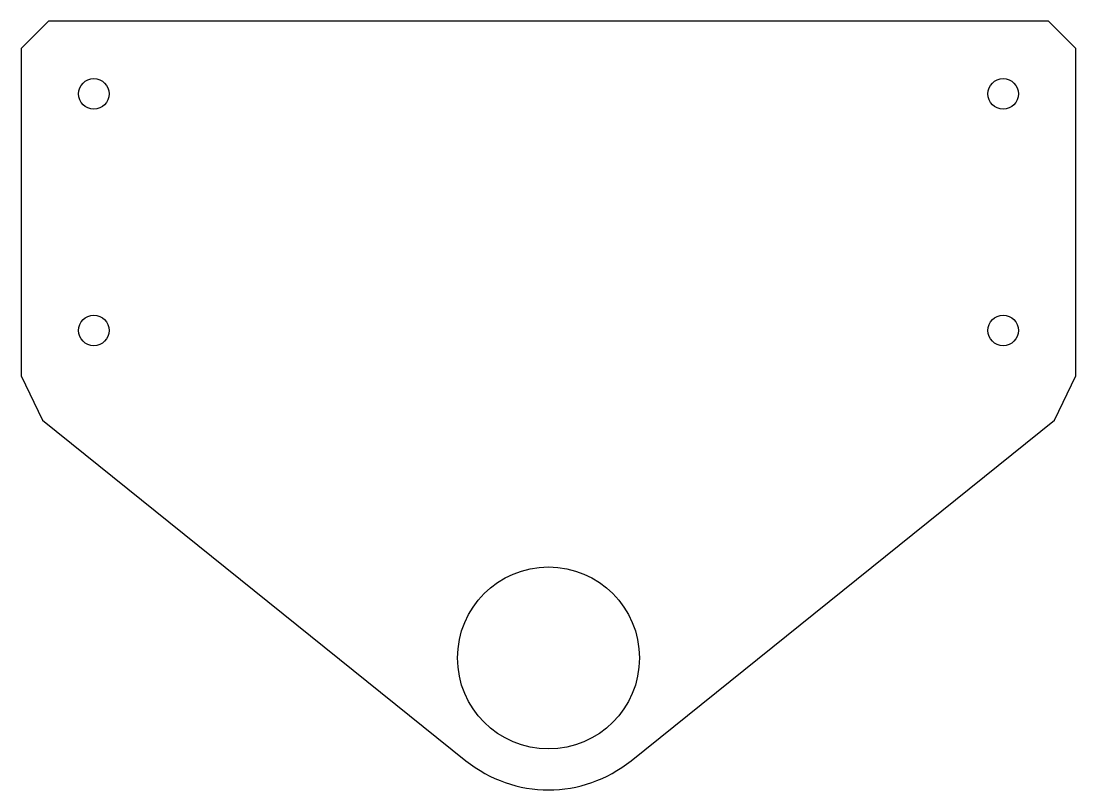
# Model space of a CAD drawing. Header units: millimetres. Extents: x 0 to 116, y -84 to 0.
import ezdxf

# ---------------------------------------------------------------- set-up
doc = ezdxf.new("R2010")
doc.units = ezdxf.units.MM

msp = doc.modelspace()

# ---------------------------------------------------------------- linework, layer by layer
msp.add_lwpolyline([(113.66, -43.88), (116, -39), (116, -3), (113, 0), (3, 0), (0, -3), (0, -39), (2.34, -43.88), (48.92, -81.3, 0.351963), (67.08, -81.3)], format="xyb", close=True)
for centre, radius in [((8, -8), 1.68), ((108, -8), 1.68), ((8, -34), 1.68), ((108, -34), 1.68), ((58, -70), 10)]:
    msp.add_circle(centre, radius)

doc.saveas('drawing.dxf')
